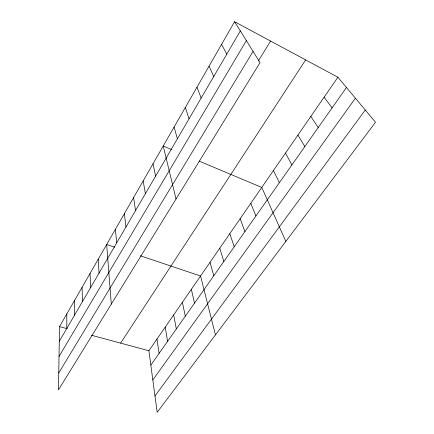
<?xml version="1.0" encoding="UTF-8"?>
<svg xmlns="http://www.w3.org/2000/svg" width="434" height="434" viewBox="0 0 434 434"><rect width="100%" height="100%" fill="white"/><g stroke="black" fill="none" stroke-linecap="round" stroke-linejoin="round"><path stroke-width="0.65" d="M66.776 328.446L66.831 313.89M59.523 326.623L58.487 389.857L260.042 62.61L234.593 21.7L59.523 326.623L67.286 328.717M59.284 341.298L240.327 30.922M59.035 356.477L246.371 40.628M58.764 372.969L253.055 51.375M258.317 61.026L270.577 41.051M120.619 343.115L305.644 59.908M337.896 77.247L375.513 122.263L157.179 412.3L148.905 350.753L337.896 77.247L234.593 21.7M150.837 365.108L346.451 87.489M152.828 379.913L355.413 98.214M154.981 395.938L365.271 110.008M91.531 335.265L148.905 350.753M114.869 247.234L106.683 244.483L111.294 304.125M140.312 255.772L200.557 276.002L215.454 334.891M171.864 149.638L163.222 146.003L176.03 199.016M199.184 161.117L261.762 187.428L285.843 241.38M324.111 97.194L332.086 107.876M310.798 116.464L318.225 127.553M297.925 135.093L304.836 146.551M285.474 153.11L291.898 164.909M221.584 44.349L226.77 54.163M273.425 170.546L279.393 182.66M209.058 66.174L213.729 76.525M250.787 203.313L255.924 215.964M196.982 87.207L201.17 98.057M240.143 218.72L244.906 231.604M229.808 233.671L234.219 246.772M185.329 107.502L189.067 118.802M219.778 248.188L223.846 261.49M174.083 127.086L177.403 138.799M210.029 262.293L213.783 275.774M191.351 289.326L194.513 303.116M182.394 302.286L185.285 316.212M153.034 163.754L155.594 176.188M173.681 314.894L176.318 328.945M143.166 180.935L145.39 193.678M165.202 327.165L167.589 341.33M156.945 339.117L159.099 353.379M133.612 197.578L135.522 210.598M124.357 213.696L125.963 226.982M115.384 229.326L116.713 242.845M98.236 259.19L99.05 273.122M90.044 273.469L90.619 287.579M82.08 287.33L82.438 301.603M74.35 300.8L74.491 315.22"/></g></svg>
